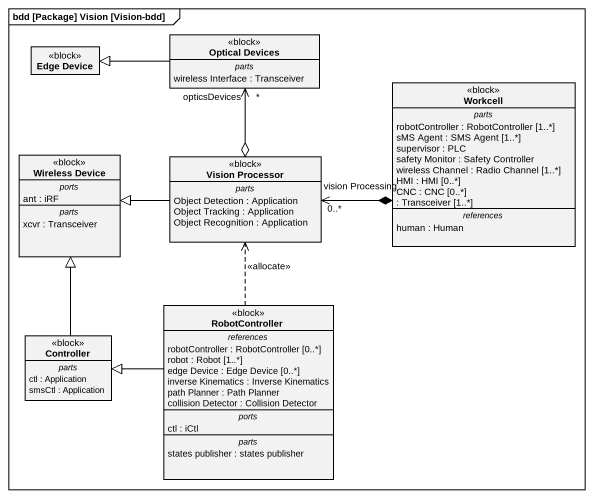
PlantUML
@startuml
mainframe bdd [Package] Vision [Vision-bdd]
hide circle
hide empty members
class "Edge Device" as Edge_Device <<block>>
class "Optical Devices" as Optical_Devices <<block>> {
  -- parts --
  wireless Interface : Transceiver
}
class Workcell <<block>> {
  -- parts --
  robotController : RobotController [1..*]
  sMS Agent : SMS Agent [1..*]
  supervisor : PLC
  safety Monitor : Safety Controller
  wireless Channel : Radio Channel [1..*]
  HMI : HMI [0..*]
  CNC : CNC [0..*]
  : Transceiver [1..*]
  -- references --
  human : Human
}
class "Wireless Device" as Wireless_Device <<block>> {
  -- ports --
  ant : iRF
  -- parts --
  xcvr : Transceiver
}
class "Vision Processor" as Vision_Processor <<block>> {
  -- parts --
  Object Detection : Application
  Object Tracking : Application
  Object Recognition : Application
}
class RobotController <<block>> {
  -- references --
  robotController : RobotController [0..*]
  robot : Robot [1..*]
  edge Device : Edge Device [0..*]
  inverse Kinematics : Inverse Kinematics
  path Planner : Path Planner
  collision Detector : Collision Detector
  -- ports --
  ctl : iCtl
  -- parts --
  states publisher : states publisher
}
class Controller <<block>> {
  -- parts --
  ctl : Application
  smsCtl : Application
}
Optical_Devices -left-|> Edge_Device
Workcell *-left-> "vision Processing\n0..*" Vision_Processor
Vision_Processor o-up-> "opticsDevices\n*" Optical_Devices
Vision_Processor -left-|> Wireless_Device
RobotController .up.> Vision_Processor : <<allocate>>
RobotController -left-|> Controller
Controller -up-|> Wireless_Device
@enduml
